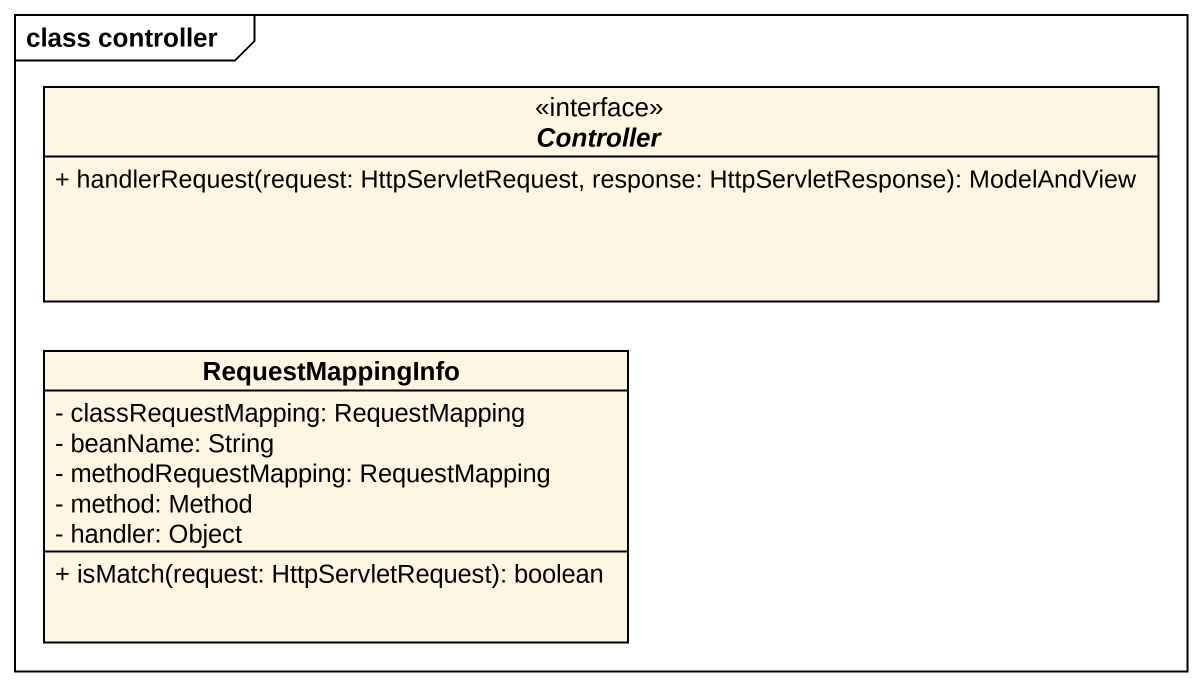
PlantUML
@startuml
mainframe class controller
hide circle
hide empty members
skinparam classAttributeIconSize 0
interface Controller <<interface>> {
  + handlerRequest(request: HttpServletRequest, response: HttpServletResponse): ModelAndView
}
class RequestMappingInfo {
  - classRequestMapping: RequestMapping
  - beanName: String
  - methodRequestMapping: RequestMapping
  - method: Method
  - handler: Object
  + isMatch(request: HttpServletRequest): boolean
}
@enduml
